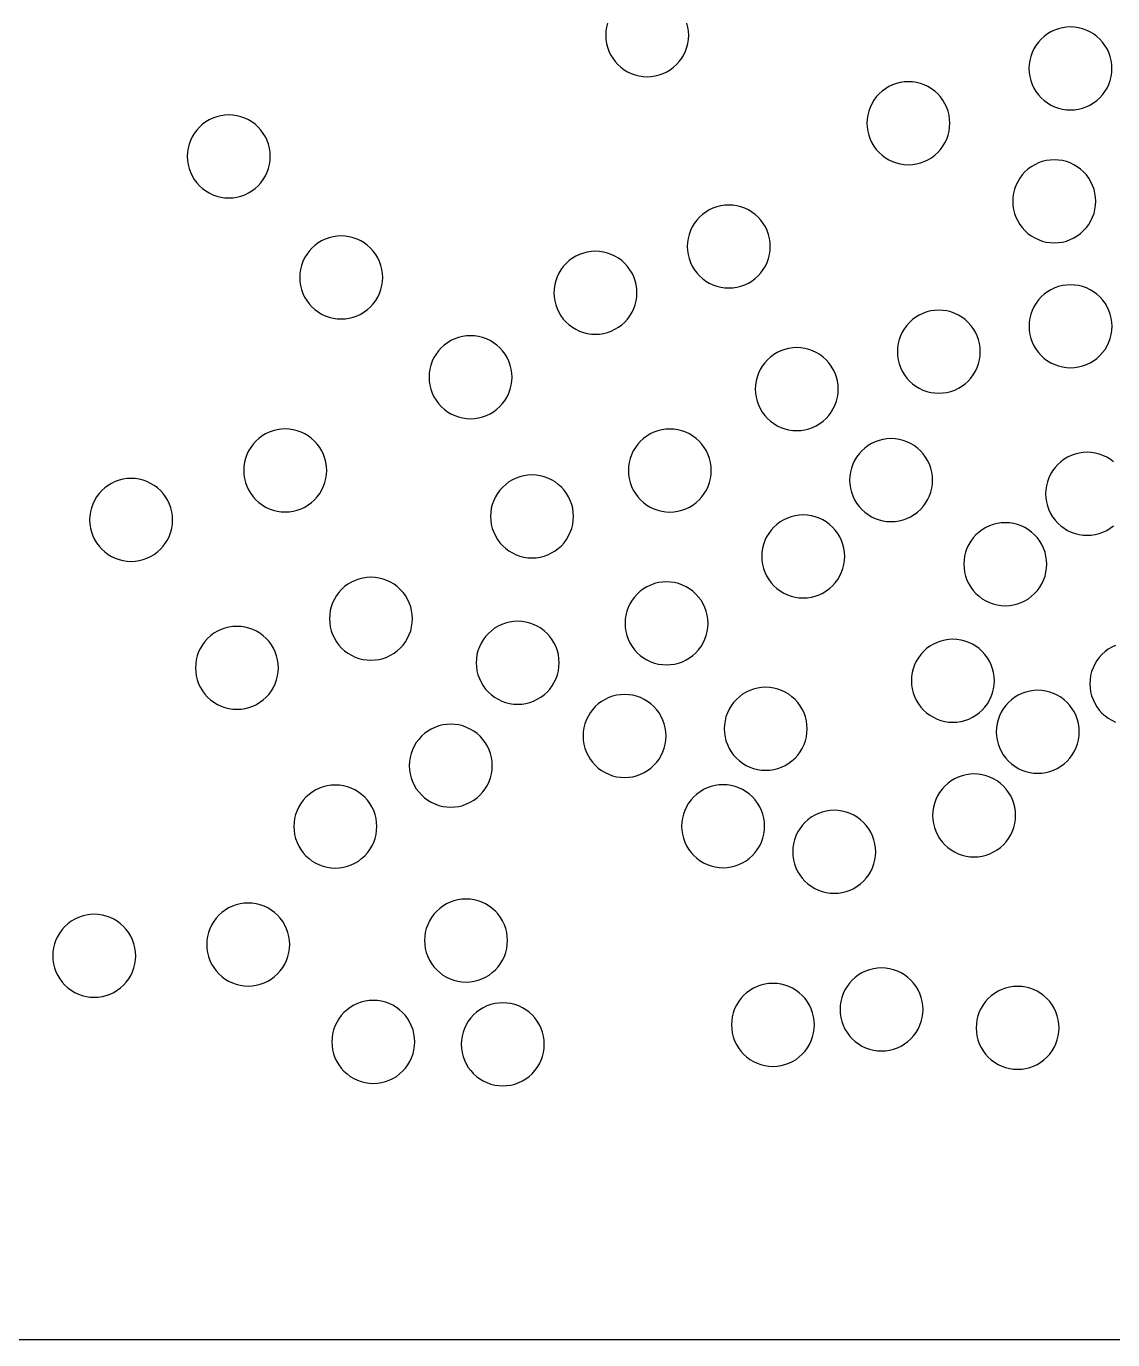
# Model space of a CAD drawing. Header units: millimetres. Extents: x 0 to 406, y 0 to 84.
# Drawn here: x 209.81 to 249.09, y 0 to 47.49 of the extents above; entities that cross this region are included whole.
import ezdxf

# ---------------------------------------------------------------- set-up
doc = ezdxf.new("R2010")
doc.units = ezdxf.units.MM

msp = doc.modelspace()

# ---------------------------------------------------------------- linework, layer by layer
at = {"color": 0}
for points in [[(0, 0), (0, 83.82), (406.4, 83.82), (406.4, 0), (0, 0)], [(230.826, 47.601), (230.79, 47.458), (230.769, 47.312), (230.761, 47.165), (230.769, 47.018), (230.79, 46.873), (230.826, 46.73), (230.876, 46.591), (230.939, 46.458), (231.014, 46.332), (231.102, 46.214), (231.201, 46.105), (231.31, 46.006), (231.428, 45.918), (231.554, 45.842), (231.687, 45.78), (231.826, 45.73), (231.969, 45.694), (232.114, 45.673), (232.261, 45.665), (232.408, 45.673), (232.554, 45.694), (232.697, 45.73), (232.835, 45.78), (232.969, 45.842), (233.095, 45.918), (233.213, 46.006), (233.322, 46.105)], [(233.322, 46.105), (233.421, 46.214), (233.509, 46.332), (233.584, 46.458), (233.647, 46.591), (233.697, 46.73), (233.733, 46.873), (233.754, 47.018), (233.761, 47.165), (233.754, 47.312), (233.733, 47.458), (233.697, 47.601)], [(248.626, 44.905), (248.724, 45.014), (248.812, 45.132), (248.888, 45.258), (248.951, 45.391), (249, 45.53), (249.036, 45.673), (249.058, 45.818), (249.065, 45.965), (249.058, 46.112), (249.036, 46.258), (249, 46.401), (248.951, 46.539), (248.888, 46.672), (248.812, 46.799), (248.724, 46.917), (248.626, 47.026), (248.517, 47.125), (248.398, 47.212), (248.272, 47.288), (248.139, 47.351), (248, 47.401), (247.858, 47.436), (247.712, 47.458), (247.565, 47.465), (247.418, 47.458), (247.272, 47.436), (247.13, 47.401), (246.991, 47.351), (246.858, 47.288), (246.732, 47.212), (246.613, 47.125), (246.504, 47.026), (246.405, 46.917), (246.318, 46.799), (246.242, 46.672), (246.179, 46.539), (246.13, 46.401), (246.094, 46.258), (246.072, 46.112), (246.065, 45.965), (246.072, 45.818), (246.094, 45.673), (246.13, 45.53), (246.179, 45.391), (246.242, 45.258), (246.318, 45.132), (246.405, 45.014), (246.504, 44.905), (246.613, 44.806), (246.732, 44.718), (246.858, 44.642), (246.991, 44.579), (247.13, 44.53), (247.272, 44.494), (247.418, 44.472), (247.565, 44.465), (247.712, 44.472), (247.858, 44.494), (248, 44.53), (248.139, 44.579), (248.272, 44.642), (248.398, 44.718), (248.517, 44.806), (248.626, 44.905)], [(242.766, 42.925), (242.865, 43.034), (242.953, 43.152), (243.028, 43.278), (243.091, 43.411), (243.141, 43.55), (243.177, 43.693), (243.198, 43.838), (243.205, 43.985), (243.198, 44.132), (243.177, 44.278), (243.141, 44.421), (243.091, 44.559), (243.028, 44.692), (242.953, 44.819), (242.865, 44.937), (242.766, 45.046), (242.657, 45.145), (242.539, 45.233), (242.412, 45.308), (242.279, 45.371), (242.141, 45.421), (241.998, 45.457), (241.852, 45.478), (241.705, 45.485), (241.558, 45.478), (241.413, 45.457), (241.27, 45.421), (241.131, 45.371), (240.998, 45.308), (240.872, 45.233), (240.754, 45.145), (240.645, 45.046), (240.546, 44.937), (240.458, 44.819), (240.382, 44.692), (240.32, 44.559), (240.27, 44.421), (240.234, 44.278), (240.213, 44.132), (240.205, 43.985), (240.213, 43.838), (240.234, 43.693), (240.27, 43.55), (240.32, 43.411), (240.382, 43.278), (240.458, 43.152), (240.546, 43.034), (240.645, 42.925), (240.754, 42.826), (240.872, 42.738), (240.998, 42.662), (241.131, 42.6), (241.27, 42.55), (241.413, 42.514), (241.558, 42.493), (241.705, 42.485), (241.852, 42.493), (241.998, 42.514), (242.141, 42.55), (242.279, 42.6), (242.412, 42.662), (242.539, 42.738), (242.657, 42.826), (242.766, 42.925)], [(218.193, 41.725), (218.292, 41.835), (218.38, 41.953), (218.456, 42.079), (218.519, 42.212), (218.568, 42.351), (218.604, 42.493), (218.626, 42.639), (218.633, 42.786), (218.626, 42.933), (218.604, 43.079), (218.568, 43.222), (218.519, 43.36), (218.456, 43.493), (218.38, 43.619), (218.292, 43.738), (218.193, 43.847), (218.084, 43.946), (217.966, 44.033), (217.84, 44.109), (217.707, 44.172), (217.568, 44.222), (217.425, 44.257), (217.28, 44.279), (217.133, 44.286), (216.986, 44.279), (216.84, 44.257), (216.697, 44.222), (216.559, 44.172), (216.426, 44.109), (216.299, 44.033), (216.181, 43.946), (216.072, 43.847), (215.973, 43.738), (215.886, 43.619), (215.81, 43.493), (215.747, 43.36), (215.697, 43.222), (215.662, 43.079), (215.64, 42.933), (215.633, 42.786), (215.64, 42.639), (215.662, 42.493), (215.697, 42.351), (215.747, 42.212), (215.81, 42.079), (215.886, 41.953), (215.973, 41.835), (216.072, 41.725), (216.181, 41.627), (216.299, 41.539), (216.426, 41.463), (216.559, 41.4), (216.697, 41.351), (216.84, 41.315), (216.986, 41.293), (217.133, 41.286), (217.28, 41.293), (217.425, 41.315), (217.568, 41.351), (217.707, 41.4), (217.84, 41.463), (217.966, 41.539), (218.084, 41.627), (218.193, 41.725)], [(248.042, 40.101), (248.141, 40.21), (248.228, 40.328), (248.304, 40.454), (248.367, 40.587), (248.417, 40.726), (248.452, 40.869), (248.474, 41.014), (248.481, 41.161), (248.474, 41.308), (248.452, 41.454), (248.417, 41.597), (248.367, 41.735), (248.304, 41.868), (248.228, 41.995), (248.141, 42.113), (248.042, 42.222), (247.933, 42.321), (247.814, 42.409), (247.688, 42.484), (247.555, 42.547), (247.417, 42.597), (247.274, 42.632), (247.128, 42.654), (246.981, 42.661), (246.834, 42.654), (246.688, 42.632), (246.546, 42.597), (246.407, 42.547), (246.274, 42.484), (246.148, 42.409), (246.03, 42.321), (245.92, 42.222), (245.822, 42.113), (245.734, 41.995), (245.658, 41.868), (245.595, 41.735), (245.546, 41.597), (245.51, 41.454), (245.488, 41.308), (245.481, 41.161), (245.488, 41.014), (245.51, 40.869), (245.546, 40.726), (245.595, 40.587), (245.658, 40.454), (245.734, 40.328), (245.822, 40.21), (245.92, 40.101), (246.03, 40.002), (246.148, 39.914), (246.274, 39.838), (246.407, 39.776), (246.546, 39.726), (246.688, 39.69), (246.834, 39.669), (246.981, 39.661), (247.128, 39.669), (247.274, 39.69), (247.417, 39.726), (247.555, 39.776), (247.688, 39.838), (247.814, 39.914), (247.933, 40.002), (248.042, 40.101)], [(236.273, 38.467), (236.371, 38.576), (236.459, 38.694), (236.535, 38.82), (236.598, 38.953), (236.647, 39.092), (236.683, 39.235), (236.705, 39.38), (236.712, 39.528), (236.705, 39.675), (236.683, 39.82), (236.647, 39.963), (236.598, 40.102), (236.535, 40.235), (236.459, 40.361), (236.371, 40.479), (236.273, 40.588), (236.164, 40.687), (236.045, 40.775), (235.919, 40.85), (235.786, 40.913), (235.647, 40.963), (235.505, 40.999), (235.359, 41.02), (235.212, 41.028), (235.065, 41.02), (234.919, 40.999), (234.777, 40.963), (234.638, 40.913), (234.505, 40.85), (234.379, 40.775), (234.26, 40.687), (234.151, 40.588), (234.052, 40.479), (233.965, 40.361), (233.889, 40.235), (233.826, 40.102), (233.777, 39.963), (233.741, 39.82), (233.719, 39.675), (233.712, 39.528), (233.719, 39.38), (233.741, 39.235), (233.777, 39.092), (233.826, 38.953), (233.889, 38.82), (233.965, 38.694), (234.052, 38.576), (234.151, 38.467), (234.26, 38.368), (234.379, 38.28), (234.505, 38.205), (234.638, 38.142), (234.777, 38.092), (234.919, 38.056), (235.065, 38.035), (235.212, 38.028), (235.359, 38.035), (235.505, 38.056), (235.647, 38.092), (235.786, 38.142), (235.919, 38.205), (236.045, 38.28), (236.164, 38.368), (236.273, 38.467)], [(222.258, 37.348), (222.357, 37.457), (222.445, 37.575), (222.52, 37.701), (222.583, 37.834), (222.633, 37.973), (222.669, 38.116), (222.69, 38.261), (222.697, 38.408), (222.69, 38.555), (222.669, 38.701), (222.633, 38.844), (222.583, 38.982), (222.52, 39.115), (222.445, 39.242), (222.357, 39.36), (222.258, 39.469), (222.149, 39.568), (222.031, 39.655), (221.905, 39.731), (221.771, 39.794), (221.633, 39.844), (221.49, 39.879), (221.344, 39.901), (221.197, 39.908), (221.05, 39.901), (220.905, 39.879), (220.762, 39.844), (220.623, 39.794), (220.49, 39.731), (220.364, 39.655), (220.246, 39.568), (220.137, 39.469), (220.038, 39.36), (219.95, 39.242), (219.875, 39.115), (219.812, 38.982), (219.762, 38.844), (219.726, 38.701), (219.705, 38.555), (219.697, 38.408), (219.705, 38.261), (219.726, 38.116), (219.762, 37.973), (219.812, 37.834), (219.875, 37.701), (219.95, 37.575), (220.038, 37.457), (220.137, 37.348), (220.246, 37.249), (220.364, 37.161), (220.49, 37.085), (220.623, 37.022), (220.762, 36.973), (220.905, 36.937), (221.05, 36.915), (221.197, 36.908), (221.344, 36.915), (221.49, 36.937), (221.633, 36.973), (221.771, 37.022), (221.905, 37.085), (222.031, 37.161), (222.149, 37.249), (222.258, 37.348)], [(231.45, 36.795), (231.548, 36.904), (231.636, 37.023), (231.712, 37.149), (231.775, 37.282), (231.824, 37.421), (231.86, 37.563), (231.882, 37.709), (231.889, 37.856), (231.882, 38.003), (231.86, 38.149), (231.824, 38.291), (231.775, 38.43), (231.712, 38.563), (231.636, 38.689), (231.548, 38.808), (231.45, 38.917), (231.341, 39.016), (231.222, 39.103), (231.096, 39.179), (230.963, 39.242), (230.824, 39.291), (230.682, 39.327), (230.536, 39.349), (230.389, 39.356), (230.242, 39.349), (230.096, 39.327), (229.954, 39.291), (229.815, 39.242), (229.682, 39.179), (229.556, 39.103), (229.437, 39.016), (229.328, 38.917), (229.229, 38.808), (229.142, 38.689), (229.066, 38.563), (229.003, 38.43), (228.954, 38.291), (228.918, 38.149), (228.896, 38.003), (228.889, 37.856), (228.896, 37.709), (228.918, 37.563), (228.954, 37.421), (229.003, 37.282), (229.066, 37.149), (229.142, 37.023), (229.229, 36.904), (229.328, 36.795), (229.437, 36.697), (229.556, 36.609), (229.682, 36.533), (229.815, 36.47), (229.954, 36.421), (230.096, 36.385), (230.242, 36.363), (230.389, 36.356), (230.536, 36.363), (230.682, 36.385), (230.824, 36.421), (230.963, 36.47), (231.096, 36.533), (231.222, 36.609), (231.341, 36.697), (231.45, 36.795)], [(248.63, 35.582), (248.728, 35.691), (248.816, 35.809), (248.892, 35.935), (248.955, 36.069), (249.004, 36.207), (249.04, 36.35), (249.062, 36.496), (249.069, 36.643), (249.062, 36.79), (249.04, 36.935), (249.004, 37.078), (248.955, 37.217), (248.892, 37.35), (248.816, 37.476), (248.728, 37.594), (248.63, 37.703), (248.52, 37.802), (248.402, 37.89), (248.276, 37.965), (248.143, 38.028), (248.004, 38.078), (247.862, 38.114), (247.716, 38.135), (247.569, 38.143), (247.422, 38.135), (247.276, 38.114), (247.133, 38.078), (246.995, 38.028), (246.862, 37.965), (246.736, 37.89), (246.617, 37.802), (246.508, 37.703), (246.409, 37.594), (246.322, 37.476), (246.246, 37.35), (246.183, 37.217), (246.133, 37.078), (246.098, 36.935), (246.076, 36.79), (246.069, 36.643), (246.076, 36.496), (246.098, 36.35), (246.133, 36.207), (246.183, 36.069), (246.246, 35.935), (246.322, 35.809), (246.409, 35.691), (246.508, 35.582), (246.617, 35.483), (246.736, 35.395), (246.862, 35.32), (246.995, 35.257), (247.133, 35.207), (247.276, 35.171), (247.422, 35.15), (247.569, 35.143), (247.716, 35.15), (247.862, 35.171), (248.004, 35.207), (248.143, 35.257), (248.276, 35.32), (248.402, 35.395), (248.52, 35.483), (248.63, 35.582)], [(243.867, 34.664), (243.965, 34.773), (244.053, 34.891), (244.129, 35.018), (244.192, 35.151), (244.241, 35.289), (244.277, 35.432), (244.299, 35.578), (244.306, 35.725), (244.299, 35.872), (244.277, 36.017), (244.241, 36.16), (244.192, 36.299), (244.129, 36.432), (244.053, 36.558), (243.965, 36.676), (243.867, 36.785), (243.758, 36.884), (243.639, 36.972), (243.513, 37.048), (243.38, 37.11), (243.241, 37.16), (243.099, 37.196), (242.953, 37.217), (242.806, 37.225), (242.659, 37.217), (242.513, 37.196), (242.37, 37.16), (242.232, 37.11), (242.099, 37.048), (241.973, 36.972), (241.854, 36.884), (241.745, 36.785), (241.646, 36.676), (241.559, 36.558), (241.483, 36.432), (241.42, 36.299), (241.371, 36.16), (241.335, 36.017), (241.313, 35.872), (241.306, 35.725), (241.313, 35.578), (241.335, 35.432), (241.371, 35.289), (241.42, 35.151), (241.483, 35.018), (241.559, 34.891), (241.646, 34.773), (241.745, 34.664), (241.854, 34.565), (241.973, 34.477), (242.099, 34.402), (242.232, 34.339), (242.37, 34.289), (242.513, 34.253), (242.659, 34.232), (242.806, 34.225), (242.953, 34.232), (243.099, 34.253), (243.241, 34.289), (243.38, 34.339), (243.513, 34.402), (243.639, 34.477), (243.758, 34.565), (243.867, 34.664)], [(226.935, 33.741), (227.034, 33.85), (227.122, 33.968), (227.197, 34.094), (227.26, 34.227), (227.31, 34.366), (227.346, 34.509), (227.367, 34.654), (227.374, 34.802), (227.367, 34.949), (227.346, 35.094), (227.31, 35.237), (227.26, 35.376), (227.197, 35.509), (227.122, 35.635), (227.034, 35.753), (226.935, 35.862), (226.826, 35.961), (226.708, 36.049), (226.582, 36.124), (226.448, 36.187), (226.31, 36.237), (226.167, 36.273), (226.021, 36.294), (225.874, 36.302), (225.727, 36.294), (225.582, 36.273), (225.439, 36.237), (225.3, 36.187), (225.167, 36.124), (225.041, 36.049), (224.923, 35.961), (224.814, 35.862), (224.715, 35.753), (224.627, 35.635), (224.552, 35.509), (224.489, 35.376), (224.439, 35.237), (224.403, 35.094), (224.382, 34.949), (224.374, 34.802), (224.382, 34.654), (224.403, 34.509), (224.439, 34.366), (224.489, 34.227), (224.552, 34.094), (224.627, 33.968), (224.715, 33.85), (224.814, 33.741), (224.923, 33.642), (225.041, 33.554), (225.167, 33.479), (225.3, 33.416), (225.439, 33.366), (225.582, 33.33), (225.727, 33.309), (225.874, 33.302), (226.021, 33.309), (226.167, 33.33), (226.31, 33.366), (226.448, 33.416), (226.582, 33.479), (226.708, 33.554), (226.826, 33.642), (226.935, 33.741)], [(238.729, 33.311), (238.828, 33.42), (238.916, 33.539), (238.991, 33.665), (239.054, 33.798), (239.104, 33.937), (239.14, 34.079), (239.161, 34.225), (239.169, 34.372), (239.161, 34.519), (239.14, 34.665), (239.104, 34.807), (239.054, 34.946), (238.991, 35.079), (238.916, 35.205), (238.828, 35.324), (238.729, 35.433), (238.62, 35.532), (238.502, 35.619), (238.376, 35.695), (238.243, 35.758), (238.104, 35.807), (237.961, 35.843), (237.816, 35.865), (237.669, 35.872), (237.522, 35.865), (237.376, 35.843), (237.233, 35.807), (237.095, 35.758), (236.961, 35.695), (236.835, 35.619), (236.717, 35.532), (236.608, 35.433), (236.509, 35.324), (236.421, 35.205), (236.346, 35.079), (236.283, 34.946), (236.233, 34.807), (236.197, 34.665), (236.176, 34.519), (236.169, 34.372), (236.176, 34.225), (236.197, 34.079), (236.233, 33.937), (236.283, 33.798), (236.346, 33.665), (236.421, 33.539), (236.509, 33.42), (236.608, 33.311), (236.717, 33.213), (236.835, 33.125), (236.961, 33.049), (237.095, 32.986), (237.233, 32.937), (237.376, 32.901), (237.522, 32.879), (237.669, 32.872), (237.816, 32.879), (237.961, 32.901), (238.104, 32.937), (238.243, 32.986), (238.376, 33.049), (238.502, 33.125), (238.62, 33.213), (238.729, 33.311)], [(220.233, 30.371), (220.332, 30.48), (220.419, 30.598), (220.495, 30.724), (220.558, 30.857), (220.607, 30.996), (220.643, 31.139), (220.665, 31.284), (220.672, 31.431), (220.665, 31.578), (220.643, 31.724), (220.607, 31.867), (220.558, 32.005), (220.495, 32.138), (220.419, 32.265), (220.332, 32.383), (220.233, 32.492), (220.124, 32.591), (220.005, 32.678), (219.879, 32.754), (219.746, 32.817), (219.607, 32.867), (219.465, 32.902), (219.319, 32.924), (219.172, 32.931), (219.025, 32.924), (218.879, 32.902), (218.737, 32.867), (218.598, 32.817), (218.465, 32.754), (218.339, 32.678), (218.22, 32.591), (218.111, 32.492), (218.012, 32.383), (217.925, 32.265), (217.849, 32.138), (217.786, 32.005), (217.737, 31.867), (217.701, 31.724), (217.679, 31.578), (217.672, 31.431), (217.679, 31.284), (217.701, 31.139), (217.737, 30.996), (217.786, 30.857), (217.849, 30.724), (217.925, 30.598), (218.012, 30.48), (218.111, 30.371), (218.22, 30.272), (218.339, 30.184), (218.465, 30.108), (218.598, 30.045), (218.737, 29.996), (218.879, 29.96), (219.025, 29.939), (219.172, 29.931), (219.319, 29.939), (219.465, 29.96), (219.607, 29.996), (219.746, 30.045), (219.879, 30.108), (220.005, 30.184), (220.124, 30.272), (220.233, 30.371)], [(234.141, 30.366), (234.239, 30.475), (234.327, 30.593), (234.403, 30.719), (234.466, 30.853), (234.515, 30.991), (234.551, 31.134), (234.573, 31.28), (234.58, 31.427), (234.573, 31.574), (234.551, 31.719), (234.515, 31.862), (234.466, 32.001), (234.403, 32.134), (234.327, 32.26), (234.239, 32.378), (234.141, 32.487), (234.031, 32.586), (233.913, 32.674), (233.787, 32.749), (233.654, 32.812), (233.515, 32.862), (233.373, 32.898), (233.227, 32.919), (233.08, 32.927), (232.933, 32.919), (232.787, 32.898), (232.644, 32.862), (232.506, 32.812), (232.373, 32.749), (232.247, 32.674), (232.128, 32.586), (232.019, 32.487), (231.92, 32.378), (231.833, 32.26), (231.757, 32.134), (231.694, 32.001), (231.644, 31.862), (231.609, 31.719), (231.587, 31.574), (231.58, 31.427), (231.587, 31.28), (231.609, 31.134), (231.644, 30.991), (231.694, 30.853), (231.757, 30.719), (231.833, 30.593), (231.92, 30.475), (232.019, 30.366), (232.128, 30.267), (232.247, 30.179), (232.373, 30.104), (232.506, 30.041), (232.644, 29.991), (232.787, 29.955), (232.933, 29.934), (233.08, 29.927), (233.227, 29.934), (233.373, 29.955), (233.515, 29.991), (233.654, 30.041), (233.787, 30.104), (233.913, 30.179), (234.031, 30.267), (234.141, 30.366)], [(242.14, 30.02), (242.239, 30.129), (242.326, 30.248), (242.402, 30.374), (242.465, 30.507), (242.515, 30.646), (242.55, 30.788), (242.572, 30.934), (242.579, 31.081), (242.572, 31.228), (242.55, 31.374), (242.515, 31.516), (242.465, 31.655), (242.402, 31.788), (242.326, 31.914), (242.239, 32.033), (242.14, 32.142), (242.031, 32.241), (241.913, 32.328), (241.786, 32.404), (241.653, 32.467), (241.515, 32.516), (241.372, 32.552), (241.226, 32.574), (241.079, 32.581), (240.932, 32.574), (240.787, 32.552), (240.644, 32.516), (240.505, 32.467), (240.372, 32.404), (240.246, 32.328), (240.128, 32.241), (240.019, 32.142), (239.92, 32.033), (239.832, 31.914), (239.756, 31.788), (239.693, 31.655), (239.644, 31.516), (239.608, 31.374), (239.586, 31.228), (239.579, 31.081), (239.586, 30.934), (239.608, 30.788), (239.644, 30.646), (239.693, 30.507), (239.756, 30.374), (239.832, 30.248), (239.92, 30.129), (240.019, 30.02), (240.128, 29.922), (240.246, 29.834), (240.372, 29.758), (240.505, 29.695), (240.644, 29.646), (240.787, 29.61), (240.932, 29.588), (241.079, 29.581), (241.226, 29.588), (241.372, 29.61), (241.515, 29.646), (241.653, 29.695), (241.786, 29.758), (241.913, 29.834), (242.031, 29.922), (242.14, 30.02)], [(249.119, 31.745), (249.001, 31.833), (248.875, 31.908), (248.742, 31.971), (248.603, 32.021), (248.46, 32.057), (248.315, 32.078), (248.168, 32.086), (248.021, 32.078), (247.875, 32.057), (247.732, 32.021), (247.594, 31.971), (247.461, 31.908), (247.334, 31.833), (247.216, 31.745), (247.107, 31.646), (247.008, 31.537), (246.92, 31.419), (246.845, 31.293), (246.782, 31.16), (246.732, 31.021), (246.696, 30.878), (246.675, 30.733), (246.668, 30.586), (246.675, 30.439), (246.696, 30.293), (246.732, 30.15), (246.782, 30.012), (246.845, 29.878), (246.92, 29.752), (247.008, 29.634), (247.107, 29.525), (247.216, 29.426), (247.334, 29.338), (247.461, 29.263), (247.594, 29.2), (247.732, 29.15), (247.875, 29.114), (248.021, 29.093), (248.168, 29.086), (248.315, 29.093), (248.46, 29.114), (248.603, 29.15), (248.742, 29.2), (248.875, 29.263), (249.001, 29.338), (249.119, 29.426)], [(214.66, 28.581), (214.759, 28.69), (214.847, 28.808), (214.923, 28.934), (214.986, 29.067), (215.035, 29.206), (215.071, 29.349), (215.093, 29.494), (215.1, 29.641), (215.093, 29.788), (215.071, 29.934), (215.035, 30.077), (214.986, 30.215), (214.923, 30.348), (214.847, 30.475), (214.759, 30.593), (214.66, 30.702), (214.551, 30.801), (214.433, 30.888), (214.307, 30.964), (214.174, 31.027), (214.035, 31.077), (213.892, 31.112), (213.747, 31.134), (213.6, 31.141), (213.453, 31.134), (213.307, 31.112), (213.164, 31.077), (213.026, 31.027), (212.893, 30.964), (212.766, 30.888), (212.648, 30.801), (212.539, 30.702), (212.44, 30.593), (212.353, 30.475), (212.277, 30.348), (212.214, 30.215), (212.164, 30.077), (212.129, 29.934), (212.107, 29.788), (212.1, 29.641), (212.107, 29.494), (212.129, 29.349), (212.164, 29.206), (212.214, 29.067), (212.277, 28.934), (212.353, 28.808), (212.44, 28.69), (212.539, 28.581), (212.648, 28.482), (212.766, 28.394), (212.893, 28.318), (213.026, 28.255), (213.164, 28.206), (213.307, 28.17), (213.453, 28.149), (213.6, 28.141), (213.747, 28.149), (213.892, 28.17), (214.035, 28.206), (214.174, 28.255), (214.307, 28.318), (214.433, 28.394), (214.551, 28.482), (214.66, 28.581)], [(229.157, 28.708), (229.256, 28.817), (229.344, 28.935), (229.419, 29.062), (229.482, 29.195), (229.532, 29.333), (229.568, 29.476), (229.589, 29.622), (229.596, 29.769), (229.589, 29.916), (229.568, 30.061), (229.532, 30.204), (229.482, 30.343), (229.419, 30.476), (229.344, 30.602), (229.256, 30.72), (229.157, 30.829), (229.048, 30.928), (228.93, 31.016), (228.803, 31.092), (228.67, 31.155), (228.532, 31.204), (228.389, 31.24), (228.243, 31.262), (228.096, 31.269), (227.949, 31.262), (227.804, 31.24), (227.661, 31.204), (227.522, 31.155), (227.389, 31.092), (227.263, 31.016), (227.145, 30.928), (227.036, 30.829), (226.937, 30.72), (226.849, 30.602), (226.773, 30.476), (226.711, 30.343), (226.661, 30.204), (226.625, 30.061), (226.604, 29.916), (226.596, 29.769), (226.604, 29.622), (226.625, 29.476), (226.661, 29.333), (226.711, 29.195), (226.773, 29.062), (226.849, 28.935), (226.937, 28.817), (227.036, 28.708), (227.145, 28.609), (227.263, 28.522), (227.389, 28.446), (227.522, 28.383), (227.661, 28.333), (227.804, 28.298), (227.949, 28.276), (228.096, 28.269), (228.243, 28.276), (228.389, 28.298), (228.532, 28.333), (228.67, 28.383), (228.803, 28.446), (228.93, 28.522), (229.048, 28.609), (229.157, 28.708)], [(238.856, 27.163), (238.965, 27.261), (239.063, 27.371), (239.151, 27.489), (239.227, 27.615), (239.29, 27.748), (239.339, 27.887), (239.375, 28.029), (239.397, 28.175), (239.404, 28.322), (239.397, 28.469), (239.375, 28.615), (239.339, 28.758), (239.29, 28.896), (239.227, 29.029), (239.151, 29.155), (239.063, 29.274), (238.965, 29.383), (238.856, 29.482), (238.737, 29.569), (238.611, 29.645), (238.478, 29.708), (238.339, 29.758), (238.197, 29.793), (238.051, 29.815), (237.904, 29.822), (237.757, 29.815), (237.611, 29.793), (237.469, 29.758), (237.33, 29.708), (237.197, 29.645), (237.071, 29.569), (236.952, 29.482), (236.843, 29.383), (236.744, 29.274), (236.657, 29.155), (236.581, 29.029), (236.518, 28.896), (236.469, 28.758), (236.433, 28.615), (236.411, 28.469), (236.404, 28.322), (236.411, 28.175), (236.433, 28.029), (236.469, 27.887), (236.518, 27.748), (236.581, 27.615), (236.657, 27.489), (236.744, 27.371), (236.843, 27.261), (236.952, 27.163), (237.071, 27.075), (237.197, 26.999), (237.33, 26.936), (237.469, 26.887), (237.611, 26.851), (237.757, 26.829), (237.904, 26.822), (238.051, 26.829), (238.197, 26.851), (238.339, 26.887), (238.478, 26.936), (238.611, 26.999), (238.737, 27.075), (238.856, 27.163)], [(246.162, 26.882), (246.271, 26.98), (246.37, 27.09), (246.457, 27.208), (246.533, 27.334), (246.596, 27.467), (246.646, 27.606), (246.681, 27.748), (246.703, 27.894), (246.71, 28.041), (246.703, 28.188), (246.681, 28.334), (246.646, 28.477), (246.596, 28.615), (246.533, 28.748), (246.457, 28.874), (246.37, 28.993), (246.271, 29.102), (246.162, 29.201), (246.044, 29.288), (245.917, 29.364), (245.784, 29.427), (245.646, 29.477), (245.503, 29.512), (245.357, 29.534), (245.21, 29.541), (245.063, 29.534), (244.918, 29.512), (244.775, 29.477), (244.636, 29.427), (244.503, 29.364), (244.377, 29.288), (244.259, 29.201), (244.15, 29.102), (244.051, 28.993), (243.963, 28.874), (243.887, 28.748), (243.824, 28.615), (243.775, 28.477), (243.739, 28.334), (243.717, 28.188), (243.71, 28.041), (243.717, 27.894), (243.739, 27.748), (243.775, 27.606), (243.824, 27.467), (243.887, 27.334), (243.963, 27.208), (244.051, 27.09), (244.15, 26.98), (244.259, 26.882), (244.377, 26.794), (244.503, 26.718), (244.636, 26.655), (244.775, 26.606), (244.918, 26.57), (245.063, 26.548), (245.21, 26.541), (245.357, 26.548), (245.503, 26.57), (245.646, 26.606), (245.784, 26.655), (245.917, 26.718), (246.044, 26.794), (246.162, 26.882)], [(223.334, 25.009), (223.433, 25.118), (223.521, 25.237), (223.597, 25.363), (223.66, 25.496), (223.709, 25.634), (223.745, 25.777), (223.766, 25.923), (223.774, 26.07), (223.766, 26.217), (223.745, 26.363), (223.709, 26.505), (223.66, 26.644), (223.597, 26.777), (223.521, 26.903), (223.433, 27.021), (223.334, 27.131), (223.225, 27.229), (223.107, 27.317), (222.981, 27.393), (222.848, 27.456), (222.709, 27.505), (222.566, 27.541), (222.421, 27.563), (222.274, 27.57), (222.127, 27.563), (221.981, 27.541), (221.838, 27.505), (221.7, 27.456), (221.567, 27.393), (221.44, 27.317), (221.322, 27.229), (221.213, 27.131), (221.114, 27.021), (221.027, 26.903), (220.951, 26.777), (220.888, 26.644), (220.838, 26.505), (220.803, 26.363), (220.781, 26.217), (220.774, 26.07), (220.781, 25.923), (220.803, 25.777), (220.838, 25.634), (220.888, 25.496), (220.951, 25.363), (221.027, 25.237), (221.114, 25.118), (221.213, 25.009), (221.322, 24.91), (221.44, 24.823), (221.567, 24.747), (221.7, 24.684), (221.838, 24.634), (221.981, 24.599), (222.127, 24.577), (222.274, 24.57), (222.421, 24.577), (222.566, 24.599), (222.709, 24.634), (222.848, 24.684), (222.981, 24.747), (223.107, 24.823), (223.225, 24.91), (223.334, 25.009)], [(234.022, 24.841), (234.121, 24.95), (234.208, 25.068), (234.284, 25.194), (234.347, 25.327), (234.397, 25.466), (234.432, 25.609), (234.454, 25.754), (234.461, 25.901), (234.454, 26.048), (234.432, 26.194), (234.397, 26.337), (234.347, 26.475), (234.284, 26.608), (234.208, 26.735), (234.121, 26.853), (234.022, 26.962), (233.913, 27.061), (233.794, 27.149), (233.668, 27.224), (233.535, 27.287), (233.397, 27.337), (233.254, 27.373), (233.108, 27.394), (232.961, 27.401), (232.814, 27.394), (232.668, 27.373), (232.526, 27.337), (232.387, 27.287), (232.254, 27.224), (232.128, 27.149), (232.01, 27.061), (231.9, 26.962), (231.802, 26.853), (231.714, 26.735), (231.638, 26.608), (231.575, 26.475), (231.526, 26.337), (231.49, 26.194), (231.468, 26.048), (231.461, 25.901), (231.468, 25.754), (231.49, 25.609), (231.526, 25.466), (231.575, 25.327), (231.638, 25.194), (231.714, 25.068), (231.802, 24.95), (231.9, 24.841), (232.01, 24.742), (232.128, 24.654), (232.254, 24.578), (232.387, 24.516), (232.526, 24.466), (232.668, 24.43), (232.814, 24.409), (232.961, 24.401), (233.108, 24.409), (233.254, 24.43), (233.397, 24.466), (233.535, 24.516), (233.668, 24.578), (233.794, 24.654), (233.913, 24.742), (234.022, 24.841)], [(218.488, 23.234), (218.587, 23.343), (218.675, 23.461), (218.75, 23.587), (218.813, 23.72), (218.863, 23.859), (218.898, 24.002), (218.92, 24.147), (218.927, 24.294), (218.92, 24.441), (218.898, 24.587), (218.863, 24.73), (218.813, 24.868), (218.75, 25.001), (218.675, 25.128), (218.587, 25.246), (218.488, 25.355), (218.379, 25.454), (218.261, 25.542), (218.134, 25.617), (218.001, 25.68), (217.863, 25.73), (217.72, 25.765), (217.574, 25.787), (217.427, 25.794), (217.28, 25.787), (217.135, 25.765), (216.992, 25.73), (216.853, 25.68), (216.72, 25.617), (216.594, 25.542), (216.476, 25.454), (216.367, 25.355), (216.268, 25.246), (216.18, 25.128), (216.104, 25.001), (216.042, 24.868), (215.992, 24.73), (215.956, 24.587), (215.935, 24.441), (215.927, 24.294), (215.935, 24.147), (215.956, 24.002), (215.992, 23.859), (216.042, 23.72), (216.104, 23.587), (216.18, 23.461), (216.268, 23.343), (216.367, 23.234), (216.476, 23.135), (216.594, 23.047), (216.72, 22.971), (216.853, 22.908), (216.992, 22.859), (217.135, 22.823), (217.28, 22.802), (217.427, 22.794), (217.574, 22.802), (217.72, 22.823), (217.863, 22.859), (218.001, 22.908), (218.134, 22.971), (218.261, 23.047), (218.379, 23.135), (218.488, 23.234)], [(228.639, 23.417), (228.738, 23.526), (228.825, 23.644), (228.901, 23.77), (228.964, 23.903), (229.014, 24.042), (229.049, 24.185), (229.071, 24.33), (229.078, 24.477), (229.071, 24.625), (229.049, 24.77), (229.014, 24.913), (228.964, 25.052), (228.901, 25.185), (228.825, 25.311), (228.738, 25.429), (228.639, 25.538), (228.53, 25.637), (228.412, 25.725), (228.285, 25.8), (228.152, 25.863), (228.014, 25.913), (227.871, 25.949), (227.725, 25.97), (227.578, 25.977), (227.431, 25.97), (227.286, 25.949), (227.143, 25.913), (227.004, 25.863), (226.871, 25.8), (226.745, 25.725), (226.627, 25.637), (226.518, 25.538), (226.419, 25.429), (226.331, 25.311), (226.255, 25.185), (226.192, 25.052), (226.143, 24.913), (226.107, 24.77), (226.085, 24.625), (226.078, 24.477), (226.085, 24.33), (226.107, 24.185), (226.143, 24.042), (226.192, 23.903), (226.255, 23.77), (226.331, 23.644), (226.419, 23.526), (226.518, 23.417), (226.627, 23.318), (226.745, 23.23), (226.871, 23.155), (227.004, 23.092), (227.143, 23.042), (227.286, 23.006), (227.431, 22.985), (227.578, 22.977), (227.725, 22.985), (227.871, 23.006), (228.014, 23.042), (228.152, 23.092), (228.285, 23.155), (228.412, 23.23), (228.53, 23.318), (228.639, 23.417)], [(244.376, 22.767), (244.474, 22.876), (244.562, 22.995), (244.638, 23.121), (244.701, 23.254), (244.75, 23.393), (244.786, 23.535), (244.808, 23.681), (244.815, 23.828), (244.808, 23.975), (244.786, 24.121), (244.75, 24.263), (244.701, 24.402), (244.638, 24.535), (244.562, 24.661), (244.474, 24.78), (244.376, 24.889), (244.267, 24.987), (244.148, 25.075), (244.022, 25.151), (243.889, 25.214), (243.75, 25.263), (243.608, 25.299), (243.462, 25.321), (243.315, 25.328), (243.168, 25.321), (243.022, 25.299), (242.88, 25.263), (242.741, 25.214), (242.608, 25.151), (242.482, 25.075), (242.363, 24.987), (242.254, 24.889), (242.155, 24.78), (242.068, 24.661), (241.992, 24.535), (241.929, 24.402), (241.88, 24.263), (241.844, 24.121), (241.822, 23.975), (241.815, 23.828), (241.822, 23.681), (241.844, 23.535), (241.88, 23.393), (241.929, 23.254), (241.992, 23.121), (242.068, 22.995), (242.155, 22.876), (242.254, 22.767), (242.363, 22.668), (242.482, 22.581), (242.608, 22.505), (242.741, 22.442), (242.88, 22.393), (243.022, 22.357), (243.168, 22.335), (243.315, 22.328), (243.462, 22.335), (243.608, 22.357), (243.75, 22.393), (243.889, 22.442), (244.022, 22.505), (244.148, 22.581), (244.267, 22.668), (244.376, 22.767)], [(249.192, 25.106), (249.059, 25.043), (248.933, 24.967), (248.815, 24.88), (248.706, 24.781), (248.607, 24.672), (248.519, 24.554), (248.443, 24.427), (248.381, 24.294), (248.331, 24.156), (248.295, 24.013), (248.274, 23.867), (248.266, 23.72), (248.274, 23.573), (248.295, 23.428), (248.331, 23.285), (248.381, 23.146), (248.443, 23.013), (248.519, 22.887), (248.607, 22.769), (248.706, 22.66), (248.815, 22.561), (248.933, 22.473), (249.059, 22.397), (249.192, 22.334)], [(232.506, 20.769), (232.604, 20.878), (232.692, 20.996), (232.768, 21.122), (232.831, 21.255), (232.88, 21.394), (232.916, 21.537), (232.938, 21.682), (232.945, 21.829), (232.938, 21.976), (232.916, 22.122), (232.88, 22.265), (232.831, 22.403), (232.768, 22.536), (232.692, 22.663), (232.604, 22.781), (232.506, 22.89), (232.396, 22.989), (232.278, 23.076), (232.152, 23.152), (232.019, 23.215), (231.88, 23.265), (231.738, 23.3), (231.592, 23.322), (231.445, 23.329), (231.298, 23.322), (231.152, 23.3), (231.009, 23.265), (230.871, 23.215), (230.738, 23.152), (230.612, 23.076), (230.493, 22.989), (230.384, 22.89), (230.285, 22.781), (230.198, 22.663), (230.122, 22.536), (230.059, 22.403), (230.009, 22.265), (229.974, 22.122), (229.952, 21.976), (229.945, 21.829), (229.952, 21.682), (229.974, 21.537), (230.009, 21.394), (230.059, 21.255), (230.122, 21.122), (230.198, 20.996), (230.285, 20.878), (230.384, 20.769), (230.493, 20.67), (230.612, 20.582), (230.738, 20.506), (230.871, 20.443), (231.009, 20.394), (231.152, 20.358), (231.298, 20.336), (231.445, 20.329), (231.592, 20.336), (231.738, 20.358), (231.88, 20.394), (232.019, 20.443), (232.152, 20.506), (232.278, 20.582), (232.396, 20.67), (232.506, 20.769)], [(237.606, 21.029), (237.705, 21.138), (237.793, 21.256), (237.869, 21.383), (237.932, 21.516), (237.981, 21.654), (238.017, 21.797), (238.039, 21.943), (238.046, 22.09), (238.039, 22.237), (238.017, 22.382), (237.981, 22.525), (237.932, 22.664), (237.869, 22.797), (237.793, 22.923), (237.705, 23.041), (237.606, 23.15), (237.497, 23.249), (237.379, 23.337), (237.253, 23.413), (237.12, 23.475), (236.981, 23.525), (236.838, 23.561), (236.693, 23.582), (236.546, 23.59), (236.399, 23.582), (236.253, 23.561), (236.11, 23.525), (235.972, 23.475), (235.839, 23.413), (235.712, 23.337), (235.594, 23.249), (235.485, 23.15), (235.386, 23.041), (235.299, 22.923), (235.223, 22.797), (235.16, 22.664), (235.11, 22.525), (235.075, 22.382), (235.053, 22.237), (235.046, 22.09), (235.053, 21.943), (235.075, 21.797), (235.11, 21.654), (235.16, 21.516), (235.223, 21.383), (235.299, 21.256), (235.386, 21.138), (235.485, 21.029), (235.594, 20.93), (235.712, 20.842), (235.839, 20.767), (235.972, 20.704), (236.11, 20.654), (236.253, 20.618), (236.399, 20.597), (236.546, 20.59), (236.693, 20.597), (236.838, 20.618), (236.981, 20.654), (237.12, 20.704), (237.253, 20.767), (237.379, 20.842), (237.497, 20.93), (237.606, 21.029)], [(247.444, 20.922), (247.543, 21.031), (247.631, 21.149), (247.707, 21.275), (247.77, 21.408), (247.819, 21.547), (247.855, 21.69), (247.877, 21.835), (247.884, 21.982), (247.877, 22.129), (247.855, 22.275), (247.819, 22.418), (247.77, 22.556), (247.707, 22.689), (247.631, 22.816), (247.543, 22.934), (247.444, 23.043), (247.335, 23.142), (247.217, 23.229), (247.091, 23.305), (246.958, 23.368), (246.819, 23.418), (246.676, 23.453), (246.531, 23.475), (246.384, 23.482), (246.237, 23.475), (246.091, 23.453), (245.948, 23.418), (245.81, 23.368), (245.677, 23.305), (245.55, 23.229), (245.432, 23.142), (245.323, 23.043), (245.224, 22.934), (245.137, 22.816), (245.061, 22.689), (244.998, 22.556), (244.948, 22.418), (244.913, 22.275), (244.891, 22.129), (244.884, 21.982), (244.891, 21.835), (244.913, 21.69), (244.948, 21.547), (244.998, 21.408), (245.061, 21.275), (245.137, 21.149), (245.224, 21.031), (245.323, 20.922), (245.432, 20.823), (245.55, 20.735), (245.677, 20.659), (245.81, 20.596), (245.948, 20.547), (246.091, 20.511), (246.237, 20.489), (246.384, 20.482), (246.531, 20.489), (246.676, 20.511), (246.819, 20.547), (246.958, 20.596), (247.091, 20.659), (247.217, 20.735), (247.335, 20.823), (247.444, 20.922)], [(226.22, 19.696), (226.319, 19.805), (226.406, 19.923), (226.482, 20.049), (226.545, 20.182), (226.595, 20.321), (226.63, 20.464), (226.652, 20.609), (226.659, 20.756), (226.652, 20.903), (226.63, 21.049), (226.595, 21.192), (226.545, 21.33), (226.482, 21.463), (226.406, 21.59), (226.319, 21.708), (226.22, 21.817), (226.111, 21.916), (225.993, 22.004), (225.866, 22.079), (225.733, 22.142), (225.595, 22.192), (225.452, 22.228), (225.306, 22.249), (225.159, 22.256), (225.012, 22.249), (224.867, 22.228), (224.724, 22.192), (224.585, 22.142), (224.452, 22.079), (224.326, 22.004), (224.208, 21.916), (224.099, 21.817), (224, 21.708), (223.912, 21.59), (223.836, 21.463), (223.773, 21.33), (223.724, 21.192), (223.688, 21.049), (223.666, 20.903), (223.659, 20.756), (223.666, 20.609), (223.688, 20.464), (223.724, 20.321), (223.773, 20.182), (223.836, 20.049), (223.912, 19.923), (224, 19.805), (224.099, 19.696), (224.208, 19.597), (224.326, 19.509), (224.452, 19.433), (224.585, 19.371), (224.724, 19.321), (224.867, 19.285), (225.012, 19.264), (225.159, 19.256), (225.306, 19.264), (225.452, 19.285), (225.595, 19.321), (225.733, 19.371), (225.866, 19.433), (225.993, 19.509), (226.111, 19.597), (226.22, 19.696)], [(245.142, 17.897), (245.241, 18.006), (245.328, 18.125), (245.404, 18.251), (245.467, 18.384), (245.517, 18.522), (245.552, 18.665), (245.574, 18.811), (245.581, 18.958), (245.574, 19.105), (245.552, 19.251), (245.517, 19.393), (245.467, 19.532), (245.404, 19.665), (245.328, 19.791), (245.241, 19.909), (245.142, 20.019), (245.033, 20.117), (244.915, 20.205), (244.788, 20.281), (244.655, 20.344), (244.517, 20.393), (244.374, 20.429), (244.228, 20.451), (244.081, 20.458), (243.934, 20.451), (243.789, 20.429), (243.646, 20.393), (243.507, 20.344), (243.374, 20.281), (243.248, 20.205), (243.13, 20.117), (243.02, 20.019), (242.922, 19.909), (242.834, 19.791), (242.758, 19.665), (242.695, 19.532), (242.646, 19.393), (242.61, 19.251), (242.588, 19.105), (242.581, 18.958), (242.588, 18.811), (242.61, 18.665), (242.646, 18.522), (242.695, 18.384), (242.758, 18.251), (242.834, 18.125), (242.922, 18.006), (243.02, 17.897), (243.13, 17.798), (243.248, 17.711), (243.374, 17.635), (243.507, 17.572), (243.646, 17.522), (243.789, 17.487), (243.934, 17.465), (244.081, 17.458), (244.228, 17.465), (244.374, 17.487), (244.517, 17.522), (244.655, 17.572), (244.788, 17.635), (244.915, 17.711), (245.033, 17.798), (245.142, 17.897)], [(222.046, 17.496), (222.144, 17.605), (222.232, 17.723), (222.308, 17.849), (222.371, 17.982), (222.42, 18.121), (222.456, 18.264), (222.478, 18.409), (222.485, 18.556), (222.478, 18.703), (222.456, 18.849), (222.42, 18.992), (222.371, 19.13), (222.308, 19.263), (222.232, 19.39), (222.144, 19.508), (222.046, 19.617), (221.936, 19.716), (221.818, 19.803), (221.692, 19.879), (221.559, 19.942), (221.42, 19.992), (221.278, 20.027), (221.132, 20.049), (220.985, 20.056), (220.838, 20.049), (220.692, 20.027), (220.549, 19.992), (220.411, 19.942), (220.278, 19.879), (220.152, 19.803), (220.033, 19.716), (219.924, 19.617), (219.825, 19.508), (219.738, 19.39), (219.662, 19.263), (219.599, 19.13), (219.549, 18.992), (219.514, 18.849), (219.492, 18.703), (219.485, 18.556), (219.492, 18.409), (219.514, 18.264), (219.549, 18.121), (219.599, 17.982), (219.662, 17.849), (219.738, 17.723), (219.825, 17.605), (219.924, 17.496), (220.033, 17.397), (220.152, 17.309), (220.278, 17.233), (220.411, 17.17), (220.549, 17.121), (220.692, 17.085), (220.838, 17.063), (220.985, 17.056), (221.132, 17.063), (221.278, 17.085), (221.42, 17.121), (221.559, 17.17), (221.692, 17.233), (221.818, 17.309), (221.936, 17.397), (222.046, 17.496)], [(236.067, 17.506), (236.166, 17.615), (236.253, 17.733), (236.329, 17.859), (236.392, 17.992), (236.442, 18.131), (236.477, 18.274), (236.499, 18.419), (236.506, 18.566), (236.499, 18.713), (236.477, 18.859), (236.442, 19.002), (236.392, 19.14), (236.329, 19.273), (236.253, 19.4), (236.166, 19.518), (236.067, 19.627), (235.958, 19.726), (235.84, 19.813), (235.713, 19.889), (235.58, 19.952), (235.442, 20.002), (235.299, 20.037), (235.153, 20.059), (235.006, 20.066), (234.859, 20.059), (234.714, 20.037), (234.571, 20.002), (234.432, 19.952), (234.299, 19.889), (234.173, 19.813), (234.055, 19.726), (233.945, 19.627), (233.847, 19.518), (233.759, 19.4), (233.683, 19.273), (233.62, 19.14), (233.571, 19.002), (233.535, 18.859), (233.513, 18.713), (233.506, 18.566), (233.513, 18.419), (233.535, 18.274), (233.571, 18.131), (233.62, 17.992), (233.683, 17.859), (233.759, 17.733), (233.847, 17.615), (233.945, 17.506), (234.055, 17.407), (234.173, 17.319), (234.299, 17.243), (234.432, 17.18), (234.571, 17.131), (234.714, 17.095), (234.859, 17.073), (235.006, 17.066), (235.153, 17.073), (235.299, 17.095), (235.442, 17.131), (235.58, 17.18), (235.713, 17.243), (235.84, 17.319), (235.958, 17.407), (236.067, 17.506)], [(240.085, 16.582), (240.183, 16.691), (240.271, 16.809), (240.347, 16.935), (240.41, 17.068), (240.459, 17.207), (240.495, 17.35), (240.517, 17.495), (240.524, 17.642), (240.517, 17.789), (240.495, 17.935), (240.459, 18.078), (240.41, 18.216), (240.347, 18.349), (240.271, 18.476), (240.183, 18.594), (240.085, 18.703), (239.976, 18.802), (239.857, 18.889), (239.731, 18.965), (239.598, 19.028), (239.459, 19.078), (239.317, 19.113), (239.171, 19.135), (239.024, 19.142), (238.877, 19.135), (238.731, 19.113), (238.589, 19.078), (238.45, 19.028), (238.317, 18.965), (238.191, 18.889), (238.072, 18.802), (237.963, 18.703), (237.864, 18.594), (237.777, 18.476), (237.701, 18.349), (237.638, 18.216), (237.589, 18.078), (237.553, 17.935), (237.531, 17.789), (237.524, 17.642), (237.531, 17.495), (237.553, 17.35), (237.589, 17.207), (237.638, 17.068), (237.701, 16.935), (237.777, 16.809), (237.864, 16.691), (237.963, 16.582), (238.072, 16.483), (238.191, 16.395), (238.317, 16.319), (238.45, 16.256), (238.589, 16.207), (238.731, 16.171), (238.877, 16.149), (239.024, 16.142), (239.171, 16.149), (239.317, 16.171), (239.459, 16.207), (239.598, 16.256), (239.731, 16.319), (239.857, 16.395), (239.976, 16.483), (240.085, 16.582)], [(218.896, 13.227), (218.995, 13.336), (219.083, 13.454), (219.158, 13.58), (219.221, 13.714), (219.271, 13.852), (219.307, 13.995), (219.328, 14.141), (219.335, 14.288), (219.328, 14.435), (219.307, 14.58), (219.271, 14.723), (219.221, 14.862), (219.158, 14.995), (219.083, 15.121), (218.995, 15.239), (218.896, 15.348), (218.787, 15.447), (218.669, 15.535), (218.542, 15.61), (218.409, 15.673), (218.271, 15.723), (218.128, 15.759), (217.982, 15.78), (217.835, 15.788), (217.688, 15.78), (217.543, 15.759), (217.4, 15.723), (217.261, 15.673), (217.128, 15.61), (217.002, 15.535), (216.884, 15.447), (216.775, 15.348), (216.676, 15.239), (216.588, 15.121), (216.512, 14.995), (216.45, 14.862), (216.4, 14.723), (216.364, 14.58), (216.343, 14.435), (216.335, 14.288), (216.343, 14.141), (216.364, 13.995), (216.4, 13.852), (216.45, 13.714), (216.512, 13.58), (216.588, 13.454), (216.676, 13.336), (216.775, 13.227), (216.884, 13.128), (217.002, 13.04), (217.128, 12.965), (217.261, 12.902), (217.4, 12.852), (217.543, 12.816), (217.688, 12.795), (217.835, 12.788), (217.982, 12.795), (218.128, 12.816), (218.271, 12.852), (218.409, 12.902), (218.542, 12.965), (218.669, 13.04), (218.787, 13.128), (218.896, 13.227)], [(226.771, 13.372), (226.869, 13.481), (226.957, 13.599), (227.033, 13.726), (227.096, 13.859), (227.145, 13.997), (227.181, 14.14), (227.203, 14.286), (227.21, 14.433), (227.203, 14.58), (227.181, 14.725), (227.145, 14.868), (227.096, 15.007), (227.033, 15.14), (226.957, 15.266), (226.869, 15.384), (226.771, 15.494), (226.661, 15.592), (226.543, 15.68), (226.417, 15.756), (226.284, 15.819), (226.145, 15.868), (226.002, 15.904), (225.857, 15.926), (225.71, 15.933), (225.563, 15.926), (225.417, 15.904), (225.274, 15.868), (225.136, 15.819), (225.003, 15.756), (224.877, 15.68), (224.758, 15.592), (224.649, 15.494), (224.55, 15.384), (224.463, 15.266), (224.387, 15.14), (224.324, 15.007), (224.274, 14.868), (224.239, 14.725), (224.217, 14.58), (224.21, 14.433), (224.217, 14.286), (224.239, 14.14), (224.274, 13.997), (224.324, 13.859), (224.387, 13.726), (224.463, 13.599), (224.55, 13.481), (224.649, 13.372), (224.758, 13.273), (224.877, 13.186), (225.003, 13.11), (225.136, 13.047), (225.274, 12.997), (225.417, 12.962), (225.563, 12.94), (225.71, 12.933), (225.857, 12.94), (226.002, 12.962), (226.145, 12.997), (226.284, 13.047), (226.417, 13.11), (226.543, 13.186), (226.661, 13.273), (226.771, 13.372)], [(213.329, 12.82), (213.427, 12.93), (213.515, 13.048), (213.591, 13.174), (213.654, 13.307), (213.703, 13.446), (213.739, 13.589), (213.761, 13.734), (213.768, 13.881), (213.761, 14.028), (213.739, 14.174), (213.703, 14.317), (213.654, 14.455), (213.591, 14.588), (213.515, 14.715), (213.427, 14.833), (213.329, 14.942), (213.22, 15.041), (213.101, 15.128), (212.975, 15.204), (212.842, 15.267), (212.703, 15.317), (212.561, 15.352), (212.415, 15.374), (212.268, 15.381), (212.121, 15.374), (211.975, 15.352), (211.833, 15.317), (211.694, 15.267), (211.561, 15.204), (211.435, 15.128), (211.316, 15.041), (211.207, 14.942), (211.108, 14.833), (211.021, 14.715), (210.945, 14.588), (210.882, 14.455), (210.833, 14.317), (210.797, 14.174), (210.775, 14.028), (210.768, 13.881), (210.775, 13.734), (210.797, 13.589), (210.833, 13.446), (210.882, 13.307), (210.945, 13.174), (211.021, 13.048), (211.108, 12.93), (211.207, 12.82), (211.316, 12.722), (211.435, 12.634), (211.561, 12.558), (211.694, 12.495), (211.833, 12.446), (211.975, 12.41), (212.121, 12.388), (212.268, 12.381), (212.415, 12.388), (212.561, 12.41), (212.703, 12.446), (212.842, 12.495), (212.975, 12.558), (213.101, 12.634), (213.22, 12.722), (213.329, 12.82)], [(241.795, 10.881), (241.894, 10.99), (241.981, 11.108), (242.057, 11.235), (242.12, 11.368), (242.17, 11.506), (242.205, 11.649), (242.227, 11.795), (242.234, 11.942), (242.227, 12.089), (242.205, 12.234), (242.17, 12.377), (242.12, 12.516), (242.057, 12.649), (241.981, 12.775), (241.894, 12.893), (241.795, 13.002), (241.686, 13.101), (241.568, 13.189), (241.441, 13.265), (241.308, 13.327), (241.17, 13.377), (241.027, 13.413), (240.881, 13.434), (240.734, 13.442), (240.587, 13.434), (240.442, 13.413), (240.299, 13.377), (240.16, 13.327), (240.027, 13.265), (239.901, 13.189), (239.783, 13.101), (239.674, 13.002), (239.575, 12.893), (239.487, 12.775), (239.411, 12.649), (239.348, 12.516), (239.299, 12.377), (239.263, 12.234), (239.241, 12.089), (239.234, 11.942), (239.241, 11.795), (239.263, 11.649), (239.299, 11.506), (239.348, 11.368), (239.411, 11.235), (239.487, 11.108), (239.575, 10.99), (239.674, 10.881), (239.783, 10.782), (239.901, 10.694), (240.027, 10.619), (240.16, 10.556), (240.299, 10.506), (240.442, 10.47), (240.587, 10.449), (240.734, 10.442), (240.881, 10.449), (241.027, 10.47), (241.17, 10.506), (241.308, 10.556), (241.441, 10.619), (241.568, 10.694), (241.686, 10.782), (241.795, 10.881)], [(237.869, 10.324), (237.968, 10.433), (238.056, 10.552), (238.131, 10.678), (238.194, 10.811), (238.244, 10.95), (238.28, 11.092), (238.301, 11.238), (238.309, 11.385), (238.301, 11.532), (238.28, 11.678), (238.244, 11.82), (238.194, 11.959), (238.131, 12.092), (238.056, 12.218), (237.968, 12.337), (237.869, 12.446), (237.76, 12.544), (237.642, 12.632), (237.516, 12.708), (237.383, 12.771), (237.244, 12.82), (237.101, 12.856), (236.956, 12.878), (236.809, 12.885), (236.662, 12.878), (236.516, 12.856), (236.373, 12.82), (236.235, 12.771), (236.101, 12.708), (235.975, 12.632), (235.857, 12.544), (235.748, 12.446), (235.649, 12.337), (235.561, 12.218), (235.486, 12.092), (235.423, 11.959), (235.373, 11.82), (235.337, 11.678), (235.316, 11.532), (235.309, 11.385), (235.316, 11.238), (235.337, 11.092), (235.373, 10.95), (235.423, 10.811), (235.486, 10.678), (235.561, 10.552), (235.649, 10.433), (235.748, 10.324), (235.857, 10.225), (235.975, 10.138), (236.101, 10.062), (236.235, 9.999), (236.373, 9.95), (236.516, 9.914), (236.662, 9.892), (236.809, 9.885), (236.956, 9.892), (237.101, 9.914), (237.244, 9.95), (237.383, 9.999), (237.516, 10.062), (237.642, 10.138), (237.76, 10.225), (237.869, 10.324)], [(246.717, 10.216), (246.816, 10.325), (246.903, 10.444), (246.979, 10.57), (247.042, 10.703), (247.091, 10.841), (247.127, 10.984), (247.149, 11.13), (247.156, 11.277), (247.149, 11.424), (247.127, 11.57), (247.091, 11.712), (247.042, 11.851), (246.979, 11.984), (246.903, 12.11), (246.816, 12.228), (246.717, 12.338), (246.608, 12.436), (246.489, 12.524), (246.363, 12.6), (246.23, 12.663), (246.091, 12.712), (245.949, 12.748), (245.803, 12.77), (245.656, 12.777), (245.509, 12.77), (245.363, 12.748), (245.221, 12.712), (245.082, 12.663), (244.949, 12.6), (244.823, 12.524), (244.704, 12.436), (244.595, 12.338), (244.497, 12.228), (244.409, 12.11), (244.333, 11.984), (244.27, 11.851), (244.221, 11.712), (244.185, 11.57), (244.163, 11.424), (244.156, 11.277), (244.163, 11.13), (244.185, 10.984), (244.221, 10.841), (244.27, 10.703), (244.333, 10.57), (244.409, 10.444), (244.497, 10.325), (244.595, 10.216), (244.704, 10.117), (244.823, 10.03), (244.949, 9.954), (245.082, 9.891), (245.221, 9.841), (245.363, 9.806), (245.509, 9.784), (245.656, 9.777), (245.803, 9.784), (245.949, 9.806), (246.091, 9.841), (246.23, 9.891), (246.363, 9.954), (246.489, 10.03), (246.608, 10.117), (246.717, 10.216)], [(223.419, 9.708), (223.518, 9.817), (223.606, 9.936), (223.681, 10.062), (223.744, 10.195), (223.794, 10.334), (223.829, 10.476), (223.851, 10.622), (223.858, 10.769), (223.851, 10.916), (223.829, 11.062), (223.794, 11.204), (223.744, 11.343), (223.681, 11.476), (223.606, 11.602), (223.518, 11.721), (223.419, 11.83), (223.31, 11.929), (223.192, 12.016), (223.065, 12.092), (222.932, 12.155), (222.794, 12.204), (222.651, 12.24), (222.505, 12.262), (222.358, 12.269), (222.211, 12.262), (222.066, 12.24), (221.923, 12.204), (221.784, 12.155), (221.651, 12.092), (221.525, 12.016), (221.407, 11.929), (221.298, 11.83), (221.199, 11.721), (221.111, 11.602), (221.035, 11.476), (220.972, 11.343), (220.923, 11.204), (220.887, 11.062), (220.866, 10.916), (220.858, 10.769), (220.866, 10.622), (220.887, 10.476), (220.923, 10.334), (220.972, 10.195), (221.035, 10.062), (221.111, 9.936), (221.199, 9.817), (221.298, 9.708), (221.407, 9.61), (221.525, 9.522), (221.651, 9.446), (221.784, 9.383), (221.923, 9.334), (222.066, 9.298), (222.211, 9.276), (222.358, 9.269), (222.505, 9.276), (222.651, 9.298), (222.794, 9.334), (222.932, 9.383), (223.065, 9.446), (223.192, 9.522), (223.31, 9.61), (223.419, 9.708)], [(228.101, 9.62), (228.2, 9.73), (228.287, 9.848), (228.363, 9.974), (228.426, 10.107), (228.476, 10.246), (228.511, 10.389), (228.533, 10.534), (228.54, 10.681), (228.533, 10.828), (228.511, 10.974), (228.476, 11.117), (228.426, 11.255), (228.363, 11.388), (228.287, 11.514), (228.2, 11.633), (228.101, 11.742), (227.992, 11.841), (227.873, 11.928), (227.747, 12.004), (227.614, 12.067), (227.476, 12.117), (227.333, 12.152), (227.187, 12.174), (227.04, 12.181), (226.893, 12.174), (226.747, 12.152), (226.605, 12.117), (226.466, 12.067), (226.333, 12.004), (226.207, 11.928), (226.089, 11.841), (225.979, 11.742), (225.881, 11.633), (225.793, 11.514), (225.717, 11.388), (225.654, 11.255), (225.605, 11.117), (225.569, 10.974), (225.547, 10.828), (225.54, 10.681), (225.547, 10.534), (225.569, 10.389), (225.605, 10.246), (225.654, 10.107), (225.717, 9.974), (225.793, 9.848), (225.881, 9.73), (225.979, 9.62), (226.089, 9.522), (226.207, 9.434), (226.333, 9.358), (226.466, 9.295), (226.605, 9.246), (226.747, 9.21), (226.893, 9.188), (227.04, 9.181), (227.187, 9.188), (227.333, 9.21), (227.476, 9.246), (227.614, 9.295), (227.747, 9.358), (227.873, 9.434), (227.992, 9.522), (228.101, 9.62)]]:
    msp.add_lwpolyline(points, dxfattribs=at)

doc.saveas('drawing.dxf')
